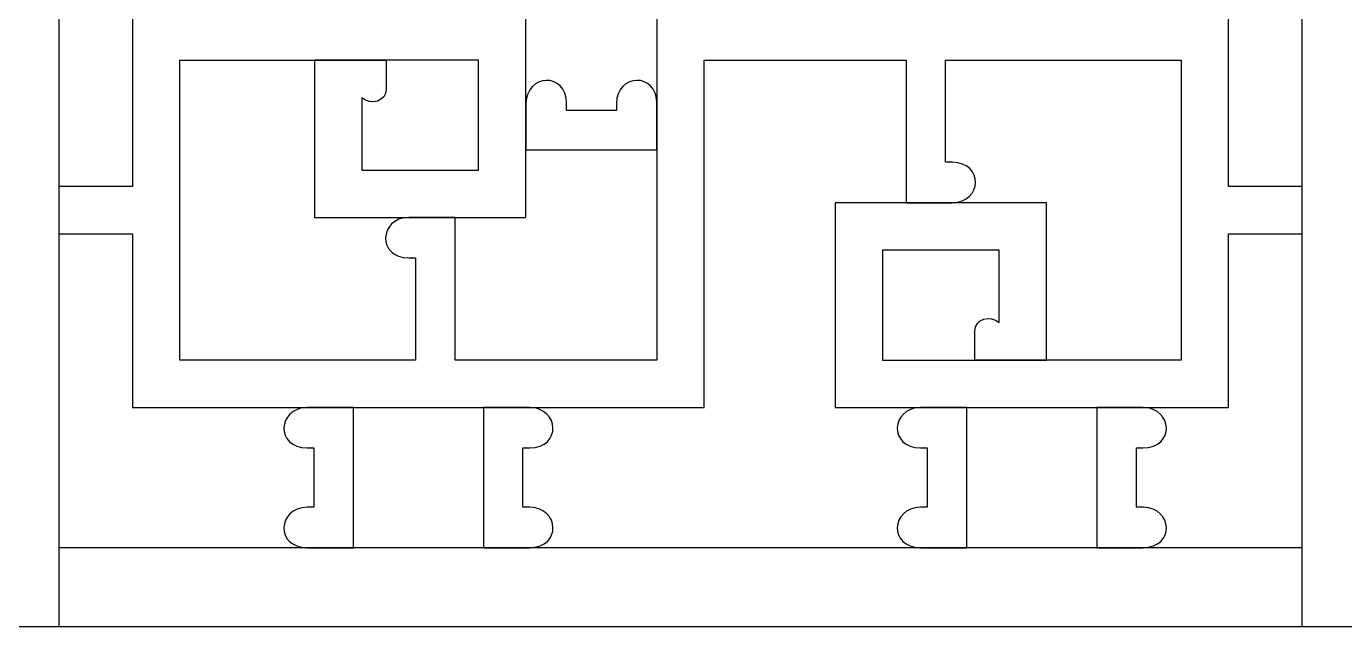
# Model space of a CAD drawing. Header units: centimetres. Extents: x -41.6 to 46.5, y -7.9 to 4.8.
# Drawn here: x -28.66 to -16.21, y -7.92 to -2.26 of the extents above; entities that cross this region are included whole.
import ezdxf

# ---------------------------------------------------------------- set-up
doc = ezdxf.new("R2010")
doc.units = ezdxf.units.CM
doc.header["$MEASUREMENT"] = 0
doc.layers.add('layer 1', color=7, linetype='Continuous')

msp = doc.modelspace()

# ---------------------------------------------------------------- linework, layer by layer
at = {"layer": 'layer 1', "color": 242}
for points, knots in [([(-41.56617, -7.92421), (-41.56617, -7.92421), (-41.56617, 4.84981), (-41.56617, 4.84981), (-41.56617, 4.84981), (-41.56617, 4.84981), (-28.34525, 4.84981), (-28.34525, 4.84981), (-28.34525, 4.84981), (-28.34525, 4.84981), (-28.34525, -7.92421), (-28.34525, -7.92421), (-28.34525, -7.92421), (-28.34525, -7.92421), (-41.56617, -7.92421), (-41.56617, -7.92421)], [0, 0, 0, 0, 0.2, 0.2, 0.2, 0.2, 0.4, 0.4, 0.4, 0.4, 0.6, 0.6, 0.6, 0.6, 1, 1, 1, 1]), ([(-29.09009, -7.92421), (-29.09009, -7.92421), (-29.09009, 4.84981), (-29.09009, 4.84981), (-29.09009, 4.84981), (-29.09009, 4.84981), (-15.86917, 4.84981), (-15.86917, 4.84981), (-15.86917, 4.84981), (-15.86917, 4.84981), (-15.86917, -7.92421), (-15.86917, -7.92421), (-15.86917, -7.92421), (-15.86917, -7.92421), (-29.09009, -7.92421), (-29.09009, -7.92421)], [0, 0, 0, 0, 0.2, 0.2, 0.2, 0.2, 0.4, 0.4, 0.4, 0.4, 0.6, 0.6, 0.6, 0.6, 1, 1, 1, 1]), ([(-16.61401, -7.92421), (-16.61401, -7.92421), (-16.61401, 4.84981), (-16.61401, 4.84981), (-16.61401, 4.84981), (-16.61401, 4.84981), (-3.39308, 4.84981), (-3.39308, 4.84981), (-3.39308, 4.84981), (-3.39308, 4.84981), (-3.39308, -7.92421), (-3.39308, -7.92421), (-3.39308, -7.92421), (-3.39308, -7.92421), (-16.61401, -7.92421), (-16.61401, -7.92421)], [0, 0, 0, 0, 0.2, 0.2, 0.2, 0.2, 0.4, 0.4, 0.4, 0.4, 0.6, 0.6, 0.6, 0.6, 1, 1, 1, 1]), ([(-28.34525, -3.76983), (-28.34525, -3.76983), (-27.6523, -3.76983), (-27.6523, -3.76983), (-27.6523, -3.76983), (-27.6523, -3.76983), (-27.6523, -2.13118), (-27.6523, -2.13118), (-27.6523, -2.13118), (-27.6523, -2.13118), (-26.94553, -2.13118), (-26.94553, -2.13118), (-26.94553, -2.13118), (-27.24596, -2.12941), (-27.23078, -1.75431), (-26.94537, -1.74834), (-26.94537, -1.74834), (-26.88939, -1.74834), (-26.89254, -1.74834), (-26.88194, -1.74834), (-26.88194, -1.74834), (-26.88194, -1.74834), (-26.88194, -1.32599), (-26.88194, -1.32599), (-26.88194, -1.32599), (-26.95498, -1.32599), (-26.87233, -1.32599), (-26.94537, -1.32599), (-26.94537, -1.32599), (-27.24543, -1.32435), (-27.23086, -0.95049), (-26.94688, -0.94322), (-26.94688, -0.94322), (-26.94688, -0.94322), (-27.6523, -0.94322), (-27.6523, -0.94322), (-27.6523, -0.94322), (-27.6523, -0.94322), (-27.6523, 0.69543), (-27.6523, 0.69543), (-27.6523, 0.69543), (-27.6523, 0.69543), (-28.34525, 0.69543), (-28.34525, 0.69543), (-28.34525, 0.69543), (-28.34525, 0.69543), (-28.34525, -3.76983), (-28.34525, -3.76983)], [0, 0, 0, 0, 0.07692308, 0.07692308, 0.07692308, 0.07692308, 0.15384615, 0.15384615, 0.15384615, 0.15384615, 0.23076923, 0.23076923, 0.23076923, 0.23076923, 0.30769231, 0.30769231, 0.30769231, 0.30769231, 0.38461538, 0.38461538, 0.38461538, 0.38461538, 0.46153846, 0.46153846, 0.46153846, 0.46153846, 0.53846154, 0.53846154, 0.53846154, 0.53846154, 0.61538462, 0.61538462, 0.61538462, 0.61538462, 0.69230769, 0.69230769, 0.69230769, 0.69230769, 0.76923077, 0.76923077, 0.76923077, 0.76923077, 0.84615385, 0.84615385, 0.84615385, 0.84615385, 1, 1, 1, 1]), ([(-16.61401, 0.69542), (-16.61401, 0.69542), (-17.30696, 0.69542), (-17.30696, 0.69542), (-17.30696, 0.69542), (-17.30696, 0.69542), (-17.30696, -0.94323), (-17.30696, -0.94323), (-17.30696, -0.94323), (-17.30696, -0.94323), (-17.30696, -0.94323), (-17.30696, -0.94323), (-17.30696, -0.94323), (-17.30696, -0.94323), (-18.85365, -0.94323), (-18.85365, -0.94323), (-18.85365, -0.94323), (-18.56975, -0.95057), (-18.55522, -1.32435), (-18.85524, -1.32599), (-18.85524, -1.32599), (-18.92829, -1.32599), (-18.84563, -1.32599), (-18.91868, -1.32599), (-18.91868, -1.32599), (-18.91868, -1.32599), (-18.91868, -1.74834), (-18.91868, -1.74834), (-18.91868, -1.74834), (-18.90807, -1.74834), (-18.91123, -1.74834), (-18.85524, -1.74834), (-18.85524, -1.74834), (-18.56989, -1.75431), (-18.55466, -2.12928), (-18.85494, -2.13118), (-18.85494, -2.13118), (-18.85494, -2.13118), (-17.30696, -2.13118), (-17.30696, -2.13118), (-17.30696, -2.13118), (-17.30696, -2.13118), (-17.30696, -2.13118), (-17.30696, -2.13118), (-17.30696, -2.13118), (-17.30696, -2.13118), (-17.30696, -3.76983), (-17.30696, -3.76983), (-17.30696, -3.76983), (-17.30696, -3.76983), (-16.61401, -3.76983), (-16.61401, -3.76983), (-16.61401, -3.76983), (-16.61401, -3.76983), (-16.61401, 0.69542), (-16.61401, 0.69542)], [0, 0, 0, 0, 0.06666667, 0.06666667, 0.06666667, 0.06666667, 0.13333333, 0.13333333, 0.13333333, 0.13333333, 0.2, 0.2, 0.2, 0.2, 0.26666667, 0.26666667, 0.26666667, 0.26666667, 0.33333333, 0.33333333, 0.33333333, 0.33333333, 0.4, 0.4, 0.4, 0.4, 0.46666667, 0.46666667, 0.46666667, 0.46666667, 0.53333333, 0.53333333, 0.53333333, 0.53333333, 0.6, 0.6, 0.6, 0.6, 0.66666667, 0.66666667, 0.66666667, 0.66666667, 0.73333333, 0.73333333, 0.73333333, 0.73333333, 0.8, 0.8, 0.8, 0.8, 0.86666667, 0.86666667, 0.86666667, 0.86666667, 1, 1, 1, 1]), ([(-22.70309, -0.08602), (-22.70473, -0.38661), (-23.08006, -0.37148), (-23.08603, -0.08602), (-23.08603, -0.08602), (-23.08603, -0.03004), (-23.08603, -0.03319), (-23.08603, -0.02259), (-23.08603, -0.02259), (-23.08603, -0.02259), (-23.55606, -0.02259), (-23.55606, -0.02259), (-23.55606, -0.02259), (-23.55606, -0.09563), (-23.55606, -0.01298), (-23.55606, -0.08602), (-23.55606, -0.08602), (-23.5577, -0.38661), (-23.93292, -0.37148), (-23.93889, -0.08602), (-23.93889, -0.08602), (-23.93889, -0.08602), (-23.93889, -0.94322), (-23.93889, -0.94322), (-23.93889, -0.94322), (-23.93889, -0.94322), (-24.64431, -0.94322), (-24.64431, -0.94322), (-24.64431, -0.94322), (-24.36033, -0.95049), (-24.34576, -1.32435), (-24.64581, -1.32599), (-24.64581, -1.32599), (-24.71886, -1.32599), (-24.6362, -1.32599), (-24.70925, -1.32599), (-24.70925, -1.32599), (-24.70925, -1.32599), (-24.70925, -1.74834), (-24.70925, -1.74834), (-24.70925, -1.74834), (-24.69864, -1.74834), (-24.7018, -1.74834), (-24.64581, -1.74834), (-24.64581, -1.74834), (-24.36041, -1.75431), (-24.34523, -2.12941), (-24.64566, -2.13118), (-24.64566, -2.13118), (-24.64566, -2.13118), (-23.93889, -2.13118), (-23.93889, -2.13118), (-23.93889, -2.13118), (-23.93889, -2.13118), (-23.93889, -2.98838), (-23.93889, -2.98838), (-23.93889, -2.98838), (-23.93292, -2.70293), (-23.5577, -2.68779), (-23.55606, -2.98838), (-23.55606, -2.98838), (-23.55606, -3.06143), (-23.55606, -2.97877), (-23.55606, -3.05182), (-23.55606, -3.05182), (-23.55606, -3.05182), (-23.08603, -3.05182), (-23.08603, -3.05182), (-23.08603, -3.05182), (-23.08603, -3.04121), (-23.08603, -3.04437), (-23.08603, -2.98838), (-23.08603, -2.98838), (-23.08006, -2.70293), (-22.70472, -2.68779), (-22.70307, -2.98838), (-22.70307, -2.98838), (-22.70307, -2.98838), (-22.70307, -2.57808), (-22.70307, -2.57808), (-22.70307, -2.57808), (-22.70307, -2.57808), (-22.70309, -2.57808), (-22.70309, -2.57808), (-22.70309, -2.57808), (-22.70309, -2.57808), (-22.70309, -2.13118), (-22.70309, -2.13118), (-22.70309, -2.13118), (-22.70309, -2.13118), (-21.15496, -2.13118), (-21.15496, -2.13118), (-21.15496, -2.13118), (-21.45539, -2.1294), (-21.44021, -1.75431), (-21.1548, -1.74834), (-21.1548, -1.74834), (-21.09882, -1.74834), (-21.10197, -1.74834), (-21.09137, -1.74834), (-21.09137, -1.74834), (-21.09137, -1.74834), (-21.09137, -1.32599), (-21.09137, -1.32599), (-21.09137, -1.32599), (-21.16441, -1.32599), (-21.08176, -1.32599), (-21.1548, -1.32599), (-21.1548, -1.32599), (-21.45483, -1.32435), (-21.44029, -0.95057), (-21.1564, -0.94323), (-21.1564, -0.94323), (-21.1564, -0.94323), (-22.70309, -0.94323), (-22.70309, -0.94323), (-22.70309, -0.94323), (-22.70309, -0.65749), (-22.70309, -0.37176), (-22.70309, -0.08602)], [0, 0, 0, 0, 0.03225806, 0.03225806, 0.03225806, 0.03225806, 0.06451613, 0.06451613, 0.06451613, 0.06451613, 0.09677419, 0.09677419, 0.09677419, 0.09677419, 0.12903226, 0.12903226, 0.12903226, 0.12903226, 0.16129032, 0.16129032, 0.16129032, 0.16129032, 0.19354839, 0.19354839, 0.19354839, 0.19354839, 0.22580645, 0.22580645, 0.22580645, 0.22580645, 0.25806452, 0.25806452, 0.25806452, 0.25806452, 0.29032258, 0.29032258, 0.29032258, 0.29032258, 0.32258065, 0.32258065, 0.32258065, 0.32258065, 0.35483871, 0.35483871, 0.35483871, 0.35483871, 0.38709677, 0.38709677, 0.38709677, 0.38709677, 0.41935484, 0.41935484, 0.41935484, 0.41935484, 0.4516129, 0.4516129, 0.4516129, 0.4516129, 0.48387097, 0.48387097, 0.48387097, 0.48387097, 0.51612903, 0.51612903, 0.51612903, 0.51612903, 0.5483871, 0.5483871, 0.5483871, 0.5483871, 0.58064516, 0.58064516, 0.58064516, 0.58064516, 0.61290323, 0.61290323, 0.61290323, 0.61290323, 0.64516129, 0.64516129, 0.64516129, 0.64516129, 0.67741935, 0.67741935, 0.67741935, 0.67741935, 0.70967742, 0.70967742, 0.70967742, 0.70967742, 0.74193548, 0.74193548, 0.74193548, 0.74193548, 0.77419355, 0.77419355, 0.77419355, 0.77419355, 0.80645161, 0.80645161, 0.80645161, 0.80645161, 0.83870968, 0.83870968, 0.83870968, 0.83870968, 0.87096774, 0.87096774, 0.87096774, 0.87096774, 0.90322581, 0.90322581, 0.90322581, 0.90322581, 0.93548387, 0.93548387, 0.93548387, 0.93548387, 1, 1, 1, 1]), ([(-25.04484, -4.06167), (-25.04484, -4.06167), (-25.93453, -4.06167), (-25.93453, -4.06167), (-25.93453, -4.06167), (-25.93453, -4.06167), (-25.93453, -2.57809), (-25.93453, -2.57809), (-25.93453, -2.57809), (-25.93453, -2.57809), (-27.20539, -2.57809), (-27.20539, -2.57809), (-27.20539, -2.57809), (-27.20539, -2.57809), (-27.20539, -5.40848), (-27.20539, -5.40848), (-27.20539, -5.40848), (-27.20539, -5.40848), (-24.98132, -5.40848), (-24.98132, -5.40848), (-24.98132, -5.40848), (-24.98132, -5.40848), (-24.98132, -4.4445), (-24.98132, -4.4445), (-24.98132, -4.4445), (-25.05436, -4.4445), (-24.97171, -4.4445), (-25.04475, -4.4445), (-25.04475, -4.4445), (-25.34531, -4.44286), (-25.33021, -4.06771), (-25.04484, -4.06167)], [0, 0, 0, 0, 0.11111111, 0.11111111, 0.11111111, 0.11111111, 0.22222222, 0.22222222, 0.22222222, 0.22222222, 0.33333333, 0.33333333, 0.33333333, 0.33333333, 0.44444444, 0.44444444, 0.44444444, 0.44444444, 0.55555556, 0.55555556, 0.55555556, 0.55555556, 0.66666667, 0.66666667, 0.66666667, 0.66666667, 0.77777778, 0.77777778, 0.77777778, 0.77777778, 1, 1, 1, 1]), ([(-25.25777, -2.57809), (-25.25777, -2.57809), (-25.93453, -2.57809), (-25.93453, -2.57809), (-25.93453, -2.57809), (-25.93453, -2.57809), (-25.25777, -2.57809), (-25.25777, -2.57809)], [0, 0, 0, 0, 0.33333333, 0.33333333, 0.33333333, 0.33333333, 1, 1, 1, 1]), ([(-25.48762, -2.93341), (-25.40414, -3.00924), (-25.25687, -2.96495), (-25.25777, -2.85213), (-25.25777, -2.85213), (-25.25777, -2.76078), (-25.25777, -2.66943), (-25.25777, -2.57809), (-25.25777, -2.57809), (-25.25777, -2.57809), (-24.38579, -2.57809), (-24.38579, -2.57809), (-24.38579, -2.57809), (-24.38579, -2.57809), (-24.38579, -3.61476), (-24.38579, -3.61476), (-24.38579, -3.61476), (-24.38579, -3.61476), (-25.48762, -3.61476), (-25.48762, -3.61476), (-25.48762, -3.61476), (-25.48762, -3.61476), (-25.48762, -2.93341), (-25.48762, -2.93341)], [0, 0, 0, 0, 0.14285714, 0.14285714, 0.14285714, 0.14285714, 0.28571429, 0.28571429, 0.28571429, 0.28571429, 0.42857143, 0.42857143, 0.42857143, 0.42857143, 0.57142857, 0.57142857, 0.57142857, 0.57142857, 0.71428571, 0.71428571, 0.71428571, 0.71428571, 1, 1, 1, 1]), ([(-20.21405, -7.17937), (-20.51448, -7.1776), (-20.4993, -6.80251), (-20.2139, -6.79654), (-20.2139, -6.79654), (-20.15791, -6.79654), (-20.16107, -6.79654), (-20.15046, -6.79654), (-20.15046, -6.79654), (-20.15046, -6.79654), (-20.15046, -6.23822), (-20.15046, -6.23822), (-20.15046, -6.23822), (-20.22351, -6.23822), (-20.14085, -6.23822), (-20.2139, -6.23822), (-20.2139, -6.23822), (-20.51449, -6.23658), (-20.49935, -5.86136), (-20.2139, -5.85539), (-20.2139, -5.85539), (-20.2139, -5.85539), (-21.02037, -5.85538), (-21.02037, -5.85538), (-21.02037, -5.85538), (-21.02037, -5.21191), (-21.02037, -4.56841), (-21.02037, -3.9249), (-21.02037, -3.9249), (-21.02037, -3.9249), (-20.35036, -3.9249), (-20.35036, -3.9249), (-20.35036, -3.9249), (-20.35036, -3.9249), (-20.35036, -2.57808), (-20.35036, -2.57808), (-20.35036, -2.57808), (-20.35036, -2.57808), (-22.25617, -2.57808), (-22.25617, -2.57808), (-22.25617, -2.57808), (-22.25617, -2.57808), (-22.25617, -5.85539), (-22.25617, -5.85539), (-22.25617, -5.85539), (-22.25617, -5.85539), (-23.904, -5.85539), (-23.904, -5.85539), (-23.904, -5.85539), (-23.61855, -5.86136), (-23.60341, -6.23658), (-23.904, -6.23822), (-23.904, -6.23822), (-23.97705, -6.23822), (-23.89439, -6.23822), (-23.96743, -6.23822), (-23.96743, -6.23822), (-23.96743, -6.23822), (-23.96743, -6.79654), (-23.96743, -6.79654), (-23.96743, -6.79654), (-23.95683, -6.79654), (-23.95999, -6.79654), (-23.904, -6.79654), (-23.904, -6.79654), (-23.6186, -6.80251), (-23.60342, -7.1776), (-23.90385, -7.17937), (-23.90385, -7.17937), (-23.90385, -7.17937), (-20.21405, -7.17937), (-20.21405, -7.17937)], [0, 0, 0, 0, 0.05263158, 0.05263158, 0.05263158, 0.05263158, 0.10526316, 0.10526316, 0.10526316, 0.10526316, 0.15789474, 0.15789474, 0.15789474, 0.15789474, 0.21052632, 0.21052632, 0.21052632, 0.21052632, 0.26315789, 0.26315789, 0.26315789, 0.26315789, 0.31578947, 0.31578947, 0.31578947, 0.31578947, 0.36842105, 0.36842105, 0.36842105, 0.36842105, 0.42105263, 0.42105263, 0.42105263, 0.42105263, 0.47368421, 0.47368421, 0.47368421, 0.47368421, 0.52631579, 0.52631579, 0.52631579, 0.52631579, 0.57894737, 0.57894737, 0.57894737, 0.57894737, 0.63157895, 0.63157895, 0.63157895, 0.63157895, 0.68421053, 0.68421053, 0.68421053, 0.68421053, 0.73684211, 0.73684211, 0.73684211, 0.73684211, 0.78947368, 0.78947368, 0.78947368, 0.78947368, 0.84210526, 0.84210526, 0.84210526, 0.84210526, 0.89473684, 0.89473684, 0.89473684, 0.89473684, 1, 1, 1, 1]), ([(-19.91442, -3.9249), (-19.91442, -3.9249), (-19.02473, -3.9249), (-19.02473, -3.9249), (-19.02473, -3.9249), (-19.02473, -3.9249), (-19.02473, -5.40848), (-19.02473, -5.40848), (-19.02473, -5.40848), (-19.02473, -5.40848), (-17.75386, -5.40848), (-17.75386, -5.40848), (-17.75386, -5.40848), (-17.75386, -5.40848), (-17.75386, -2.57808), (-17.75386, -2.57808), (-17.75386, -2.57808), (-17.75386, -2.57808), (-19.97794, -2.57808), (-19.97794, -2.57808), (-19.97794, -2.57808), (-19.97794, -2.57808), (-19.97794, -3.54206), (-19.97794, -3.54206), (-19.97794, -3.54206), (-19.9049, -3.54206), (-19.98755, -3.54206), (-19.91451, -3.54206), (-19.91451, -3.54206), (-19.61394, -3.5437), (-19.62905, -3.91885), (-19.91442, -3.9249)], [0, 0, 0, 0, 0.11111111, 0.11111111, 0.11111111, 0.11111111, 0.22222222, 0.22222222, 0.22222222, 0.22222222, 0.33333333, 0.33333333, 0.33333333, 0.33333333, 0.44444444, 0.44444444, 0.44444444, 0.44444444, 0.55555556, 0.55555556, 0.55555556, 0.55555556, 0.66666667, 0.66666667, 0.66666667, 0.66666667, 0.77777778, 0.77777778, 0.77777778, 0.77777778, 1, 1, 1, 1]), ([(-23.93889, -2.98838), (-23.93889, -2.98838), (-23.93889, -3.42424), (-23.93889, -3.42424), (-23.93889, -3.42424), (-23.93889, -3.42424), (-23.93889, -2.98838), (-23.93889, -2.98838)], [0, 0, 0, 0, 0.33333333, 0.33333333, 0.33333333, 0.33333333, 1, 1, 1, 1]), ([(-22.70307, -2.98838), (-22.70307, -2.98838), (-22.70308, -3.42424), (-22.70308, -3.42424), (-22.70308, -3.42424), (-22.70308, -3.42424), (-22.70307, -2.98838), (-22.70307, -2.98838)], [0, 0, 0, 0, 0.33333333, 0.33333333, 0.33333333, 0.33333333, 1, 1, 1, 1]), ([(-22.70308, -3.42424), (-22.70308, -3.42424), (-23.93889, -3.42424), (-23.93889, -3.42424), (-23.93889, -3.42424), (-23.93889, -3.42424), (-23.93889, -4.06167), (-23.93889, -4.06167), (-23.93889, -4.06167), (-23.93889, -4.06167), (-24.6089, -4.06167), (-24.6089, -4.06167), (-24.6089, -4.06167), (-24.6089, -4.06167), (-24.6089, -5.40848), (-24.6089, -5.40848), (-24.6089, -5.40848), (-24.6089, -5.40848), (-22.70307, -5.40848), (-22.70307, -5.40848), (-22.70307, -5.40848), (-22.70307, -5.40848), (-22.70308, -3.42424), (-22.70308, -3.42424)], [0, 0, 0, 0, 0.14285714, 0.14285714, 0.14285714, 0.14285714, 0.28571429, 0.28571429, 0.28571429, 0.28571429, 0.42857143, 0.42857143, 0.42857143, 0.42857143, 0.57142857, 0.57142857, 0.57142857, 0.57142857, 0.71428571, 0.71428571, 0.71428571, 0.71428571, 1, 1, 1, 1]), ([(-20.35036, -3.9249), (-20.35036, -3.9249), (-19.91442, -3.9249), (-19.91442, -3.9249), (-19.91442, -3.9249), (-19.91442, -3.9249), (-20.35036, -3.9249), (-20.35036, -3.9249)], [0, 0, 0, 0, 0.33333333, 0.33333333, 0.33333333, 0.33333333, 1, 1, 1, 1]), ([(-24.6089, -4.06167), (-24.6089, -4.06167), (-25.04484, -4.06167), (-25.04484, -4.06167), (-25.04484, -4.06167), (-25.04484, -4.06167), (-24.6089, -4.06167), (-24.6089, -4.06167)], [0, 0, 0, 0, 0.33333333, 0.33333333, 0.33333333, 0.33333333, 1, 1, 1, 1]), ([(-26.00462, -7.17937), (-26.30505, -7.1776), (-26.28987, -6.80251), (-26.00447, -6.79654), (-26.00447, -6.79654), (-25.94848, -6.79654), (-25.95163, -6.79654), (-25.94103, -6.79654), (-25.94103, -6.79654), (-25.94103, -6.79654), (-25.94103, -6.23822), (-25.94103, -6.23822), (-25.94103, -6.23822), (-26.01407, -6.23822), (-25.93142, -6.23822), (-26.00447, -6.23822), (-26.00447, -6.23822), (-26.30506, -6.23658), (-26.28992, -5.86136), (-26.00447, -5.85539), (-26.00447, -5.85539), (-26.00447, -5.85539), (-27.6523, -5.85539), (-27.6523, -5.85539), (-27.6523, -5.85539), (-27.6523, -5.85539), (-27.6523, -4.21674), (-27.6523, -4.21674), (-27.6523, -4.21674), (-27.6523, -4.21674), (-28.34525, -4.21674), (-28.34525, -4.21674), (-28.34525, -4.21674), (-28.34525, -4.21674), (-28.34525, -7.17937), (-28.34525, -7.17937), (-28.34525, -7.17937), (-28.34525, -7.17937), (-26.00462, -7.17937), (-26.00462, -7.17937)], [0, 0, 0, 0, 0.09090909, 0.09090909, 0.09090909, 0.09090909, 0.18181818, 0.18181818, 0.18181818, 0.18181818, 0.27272727, 0.27272727, 0.27272727, 0.27272727, 0.36363636, 0.36363636, 0.36363636, 0.36363636, 0.45454545, 0.45454545, 0.45454545, 0.45454545, 0.54545455, 0.54545455, 0.54545455, 0.54545455, 0.63636364, 0.63636364, 0.63636364, 0.63636364, 0.72727273, 0.72727273, 0.72727273, 0.72727273, 0.81818182, 0.81818182, 0.81818182, 0.81818182, 1, 1, 1, 1]), ([(-16.61401, -4.21673), (-16.61401, -4.21673), (-17.30696, -4.21673), (-17.30696, -4.21673), (-17.30696, -4.21673), (-17.30696, -4.21673), (-17.30696, -5.85538), (-17.30696, -5.85538), (-17.30696, -5.85538), (-17.30696, -5.85538), (-18.11339, -5.85538), (-18.11339, -5.85538), (-18.11339, -5.85538), (-17.82793, -5.86135), (-17.81284, -6.23658), (-18.11343, -6.23822), (-18.11343, -6.23822), (-18.18648, -6.23822), (-18.10382, -6.23822), (-18.17687, -6.23822), (-18.17687, -6.23822), (-18.17687, -6.23822), (-18.17687, -6.79654), (-18.17687, -6.79654), (-18.17687, -6.79654), (-18.16626, -6.79654), (-18.16942, -6.79654), (-18.11343, -6.79654), (-18.11343, -6.79654), (-17.82803, -6.80251), (-17.81285, -7.1776), (-18.11328, -7.17937), (-18.11328, -7.17937), (-18.11328, -7.17937), (-16.61401, -7.17937), (-16.61401, -7.17937), (-16.61401, -7.17937), (-16.61401, -7.17937), (-16.61401, -4.21673), (-16.61401, -4.21673)], [0, 0, 0, 0, 0.09090909, 0.09090909, 0.09090909, 0.09090909, 0.18181818, 0.18181818, 0.18181818, 0.18181818, 0.27272727, 0.27272727, 0.27272727, 0.27272727, 0.36363636, 0.36363636, 0.36363636, 0.36363636, 0.45454545, 0.45454545, 0.45454545, 0.45454545, 0.54545455, 0.54545455, 0.54545455, 0.54545455, 0.63636364, 0.63636364, 0.63636364, 0.63636364, 0.72727273, 0.72727273, 0.72727273, 0.72727273, 0.81818182, 0.81818182, 0.81818182, 0.81818182, 1, 1, 1, 1]), ([(-19.47163, -5.05315), (-19.55512, -4.97733), (-19.70239, -5.02161), (-19.70149, -5.13444), (-19.70149, -5.13444), (-19.70149, -5.22579), (-19.70149, -5.31713), (-19.70149, -5.40848), (-19.70149, -5.40848), (-19.70149, -5.40848), (-20.57347, -5.40848), (-20.57347, -5.40848), (-20.57347, -5.40848), (-20.57347, -5.40848), (-20.57347, -4.3718), (-20.57347, -4.3718), (-20.57347, -4.3718), (-20.57347, -4.3718), (-19.47163, -4.3718), (-19.47163, -4.3718), (-19.47163, -4.3718), (-19.47163, -4.3718), (-19.47163, -5.05315), (-19.47163, -5.05315)], [0, 0, 0, 0, 0.14285714, 0.14285714, 0.14285714, 0.14285714, 0.28571429, 0.28571429, 0.28571429, 0.28571429, 0.42857143, 0.42857143, 0.42857143, 0.42857143, 0.57142857, 0.57142857, 0.57142857, 0.57142857, 0.71428571, 0.71428571, 0.71428571, 0.71428571, 1, 1, 1, 1]), ([(-19.02473, -5.40848), (-19.02473, -5.40848), (-19.70149, -5.40848), (-19.70149, -5.40848), (-19.70149, -5.40848), (-19.70149, -5.40848), (-19.02473, -5.40848), (-19.02473, -5.40848)], [0, 0, 0, 0, 0.33333333, 0.33333333, 0.33333333, 0.33333333, 1, 1, 1, 1]), ([(-25.56861, -5.85539), (-25.56861, -5.85539), (-26.00447, -5.85539), (-26.00447, -5.85539), (-26.00447, -5.85539), (-26.00447, -5.85539), (-25.56861, -5.85539), (-25.56861, -5.85539)], [0, 0, 0, 0, 0.33333333, 0.33333333, 0.33333333, 0.33333333, 1, 1, 1, 1]), ([(-24.33985, -7.17937), (-24.33985, -7.17937), (-24.33985, -5.85539), (-24.33985, -5.85539), (-24.33985, -5.85539), (-24.33985, -5.85539), (-25.56861, -5.85539), (-25.56861, -5.85539), (-25.56861, -5.85539), (-25.56861, -5.85539), (-25.56861, -7.17937), (-25.56861, -7.17937), (-25.56861, -7.17937), (-25.56861, -7.17937), (-24.33985, -7.17937), (-24.33985, -7.17937)], [0, 0, 0, 0, 0.2, 0.2, 0.2, 0.2, 0.4, 0.4, 0.4, 0.4, 0.6, 0.6, 0.6, 0.6, 1, 1, 1, 1]), ([(-23.904, -5.85539), (-23.904, -5.85539), (-24.33985, -5.85539), (-24.33985, -5.85539), (-24.33985, -5.85539), (-24.33985, -5.85539), (-23.904, -5.85539), (-23.904, -5.85539)], [0, 0, 0, 0, 0.33333333, 0.33333333, 0.33333333, 0.33333333, 1, 1, 1, 1]), ([(-19.77804, -5.85539), (-19.77804, -5.85539), (-20.2139, -5.85539), (-20.2139, -5.85539), (-20.2139, -5.85539), (-20.2139, -5.85539), (-19.77804, -5.85539), (-19.77804, -5.85539)], [0, 0, 0, 0, 0.33333333, 0.33333333, 0.33333333, 0.33333333, 1, 1, 1, 1]), ([(-18.54929, -7.17937), (-18.54929, -7.17937), (-18.54929, -5.85539), (-18.54929, -5.85539), (-18.54929, -5.85539), (-18.54929, -5.85539), (-19.77804, -5.85539), (-19.77804, -5.85539), (-19.77804, -5.85539), (-19.77804, -5.85539), (-19.77804, -7.17937), (-19.77804, -7.17937), (-19.77804, -7.17937), (-19.77804, -7.17937), (-18.54929, -7.17937), (-18.54929, -7.17937)], [0, 0, 0, 0, 0.2, 0.2, 0.2, 0.2, 0.4, 0.4, 0.4, 0.4, 0.6, 0.6, 0.6, 0.6, 1, 1, 1, 1]), ([(-18.54929, -5.85539), (-18.54929, -5.85539), (-18.11339, -5.85538), (-18.11339, -5.85538), (-18.11339, -5.85538), (-18.11339, -5.85538), (-18.54929, -5.85539), (-18.54929, -5.85539)], [0, 0, 0, 0, 0.33333333, 0.33333333, 0.33333333, 0.33333333, 1, 1, 1, 1]), ([(-25.56861, -7.17937), (-25.56861, -7.17937), (-26.00462, -7.17937), (-26.00462, -7.17937), (-26.00462, -7.17937), (-26.00462, -7.17937), (-25.56861, -7.17937), (-25.56861, -7.17937)], [0, 0, 0, 0, 0.33333333, 0.33333333, 0.33333333, 0.33333333, 1, 1, 1, 1]), ([(-23.90385, -7.17937), (-23.90385, -7.17937), (-24.33985, -7.17937), (-24.33985, -7.17937), (-24.33985, -7.17937), (-24.33985, -7.17937), (-23.90385, -7.17937), (-23.90385, -7.17937)], [0, 0, 0, 0, 0.33333333, 0.33333333, 0.33333333, 0.33333333, 1, 1, 1, 1]), ([(-19.77804, -7.17937), (-19.77804, -7.17937), (-20.21405, -7.17937), (-20.21405, -7.17937), (-20.21405, -7.17937), (-20.21405, -7.17937), (-19.77804, -7.17937), (-19.77804, -7.17937)], [0, 0, 0, 0, 0.33333333, 0.33333333, 0.33333333, 0.33333333, 1, 1, 1, 1]), ([(-18.54929, -7.17937), (-18.54929, -7.17937), (-18.11328, -7.17937), (-18.11328, -7.17937), (-18.11328, -7.17937), (-18.11328, -7.17937), (-18.54929, -7.17937), (-18.54929, -7.17937)], [0, 0, 0, 0, 0.33333333, 0.33333333, 0.33333333, 0.33333333, 1, 1, 1, 1])]:
    msp.add_open_spline(points, degree=3, knots=knots, dxfattribs=at)
at = {"layer": 'layer 1', "color": 242, "lineweight": 9}
for points, knots in [([(-41.56617, -7.92421), (-41.56617, -7.92421), (-41.56617, 4.84981), (-41.56617, 4.84981), (-41.56617, 4.84981), (-41.56617, 4.84981), (-28.34525, 4.84981), (-28.34525, 4.84981), (-28.34525, 4.84981), (-28.34525, 4.84981), (-28.34525, -7.92421), (-28.34525, -7.92421), (-28.34525, -7.92421), (-28.34525, -7.92421), (-41.56617, -7.92421), (-41.56617, -7.92421)], [0, 0, 0, 0, 0.2, 0.2, 0.2, 0.2, 0.4, 0.4, 0.4, 0.4, 0.6, 0.6, 0.6, 0.6, 1, 1, 1, 1]), ([(-29.09009, -7.92421), (-29.09009, -7.92421), (-29.09009, 4.84981), (-29.09009, 4.84981), (-29.09009, 4.84981), (-29.09009, 4.84981), (-15.86917, 4.84981), (-15.86917, 4.84981), (-15.86917, 4.84981), (-15.86917, 4.84981), (-15.86917, -7.92421), (-15.86917, -7.92421), (-15.86917, -7.92421), (-15.86917, -7.92421), (-29.09009, -7.92421), (-29.09009, -7.92421)], [0, 0, 0, 0, 0.2, 0.2, 0.2, 0.2, 0.4, 0.4, 0.4, 0.4, 0.6, 0.6, 0.6, 0.6, 1, 1, 1, 1]), ([(-16.61401, -7.92421), (-16.61401, -7.92421), (-16.61401, 4.84981), (-16.61401, 4.84981), (-16.61401, 4.84981), (-16.61401, 4.84981), (-3.39308, 4.84981), (-3.39308, 4.84981), (-3.39308, 4.84981), (-3.39308, 4.84981), (-3.39308, -7.92421), (-3.39308, -7.92421), (-3.39308, -7.92421), (-3.39308, -7.92421), (-16.61401, -7.92421), (-16.61401, -7.92421)], [0, 0, 0, 0, 0.2, 0.2, 0.2, 0.2, 0.4, 0.4, 0.4, 0.4, 0.6, 0.6, 0.6, 0.6, 1, 1, 1, 1]), ([(-28.34525, -3.76983), (-28.34525, -3.76983), (-27.6523, -3.76983), (-27.6523, -3.76983), (-27.6523, -3.76983), (-27.6523, -3.76983), (-27.6523, -2.13118), (-27.6523, -2.13118), (-27.6523, -2.13118), (-27.6523, -2.13118), (-26.94553, -2.13118), (-26.94553, -2.13118), (-26.94553, -2.13118), (-27.24596, -2.12941), (-27.23078, -1.75431), (-26.94537, -1.74834), (-26.94537, -1.74834), (-26.88939, -1.74834), (-26.89254, -1.74834), (-26.88194, -1.74834), (-26.88194, -1.74834), (-26.88194, -1.74834), (-26.88194, -1.32599), (-26.88194, -1.32599), (-26.88194, -1.32599), (-26.95498, -1.32599), (-26.87233, -1.32599), (-26.94537, -1.32599), (-26.94537, -1.32599), (-27.24543, -1.32435), (-27.23086, -0.95049), (-26.94688, -0.94322), (-26.94688, -0.94322), (-26.94688, -0.94322), (-27.6523, -0.94322), (-27.6523, -0.94322), (-27.6523, -0.94322), (-27.6523, -0.94322), (-27.6523, 0.69543), (-27.6523, 0.69543), (-27.6523, 0.69543), (-27.6523, 0.69543), (-28.34525, 0.69543), (-28.34525, 0.69543), (-28.34525, 0.69543), (-28.34525, 0.69543), (-28.34525, -3.76983), (-28.34525, -3.76983)], [0, 0, 0, 0, 0.07692308, 0.07692308, 0.07692308, 0.07692308, 0.15384615, 0.15384615, 0.15384615, 0.15384615, 0.23076923, 0.23076923, 0.23076923, 0.23076923, 0.30769231, 0.30769231, 0.30769231, 0.30769231, 0.38461538, 0.38461538, 0.38461538, 0.38461538, 0.46153846, 0.46153846, 0.46153846, 0.46153846, 0.53846154, 0.53846154, 0.53846154, 0.53846154, 0.61538462, 0.61538462, 0.61538462, 0.61538462, 0.69230769, 0.69230769, 0.69230769, 0.69230769, 0.76923077, 0.76923077, 0.76923077, 0.76923077, 0.84615385, 0.84615385, 0.84615385, 0.84615385, 1, 1, 1, 1]), ([(-16.61401, 0.69542), (-16.61401, 0.69542), (-17.30696, 0.69542), (-17.30696, 0.69542), (-17.30696, 0.69542), (-17.30696, 0.69542), (-17.30696, -0.94323), (-17.30696, -0.94323), (-17.30696, -0.94323), (-17.30696, -0.94323), (-17.30696, -0.94323), (-17.30696, -0.94323), (-17.30696, -0.94323), (-17.30696, -0.94323), (-18.85365, -0.94323), (-18.85365, -0.94323), (-18.85365, -0.94323), (-18.56975, -0.95057), (-18.55522, -1.32435), (-18.85524, -1.32599), (-18.85524, -1.32599), (-18.92829, -1.32599), (-18.84563, -1.32599), (-18.91868, -1.32599), (-18.91868, -1.32599), (-18.91868, -1.32599), (-18.91868, -1.74834), (-18.91868, -1.74834), (-18.91868, -1.74834), (-18.90807, -1.74834), (-18.91123, -1.74834), (-18.85524, -1.74834), (-18.85524, -1.74834), (-18.56989, -1.75431), (-18.55466, -2.12928), (-18.85494, -2.13118), (-18.85494, -2.13118), (-18.85494, -2.13118), (-17.30696, -2.13118), (-17.30696, -2.13118), (-17.30696, -2.13118), (-17.30696, -2.13118), (-17.30696, -2.13118), (-17.30696, -2.13118), (-17.30696, -2.13118), (-17.30696, -2.13118), (-17.30696, -3.76983), (-17.30696, -3.76983), (-17.30696, -3.76983), (-17.30696, -3.76983), (-16.61401, -3.76983), (-16.61401, -3.76983), (-16.61401, -3.76983), (-16.61401, -3.76983), (-16.61401, 0.69542), (-16.61401, 0.69542)], [0, 0, 0, 0, 0.06666667, 0.06666667, 0.06666667, 0.06666667, 0.13333333, 0.13333333, 0.13333333, 0.13333333, 0.2, 0.2, 0.2, 0.2, 0.26666667, 0.26666667, 0.26666667, 0.26666667, 0.33333333, 0.33333333, 0.33333333, 0.33333333, 0.4, 0.4, 0.4, 0.4, 0.46666667, 0.46666667, 0.46666667, 0.46666667, 0.53333333, 0.53333333, 0.53333333, 0.53333333, 0.6, 0.6, 0.6, 0.6, 0.66666667, 0.66666667, 0.66666667, 0.66666667, 0.73333333, 0.73333333, 0.73333333, 0.73333333, 0.8, 0.8, 0.8, 0.8, 0.86666667, 0.86666667, 0.86666667, 0.86666667, 1, 1, 1, 1]), ([(-22.70309, -0.08602), (-22.70473, -0.38661), (-23.08006, -0.37148), (-23.08603, -0.08602), (-23.08603, -0.08602), (-23.08603, -0.03004), (-23.08603, -0.03319), (-23.08603, -0.02259), (-23.08603, -0.02259), (-23.08603, -0.02259), (-23.55606, -0.02259), (-23.55606, -0.02259), (-23.55606, -0.02259), (-23.55606, -0.09563), (-23.55606, -0.01298), (-23.55606, -0.08602), (-23.55606, -0.08602), (-23.5577, -0.38661), (-23.93292, -0.37148), (-23.93889, -0.08602), (-23.93889, -0.08602), (-23.93889, -0.08602), (-23.93889, -0.94322), (-23.93889, -0.94322), (-23.93889, -0.94322), (-23.93889, -0.94322), (-24.64431, -0.94322), (-24.64431, -0.94322), (-24.64431, -0.94322), (-24.36033, -0.95049), (-24.34576, -1.32435), (-24.64581, -1.32599), (-24.64581, -1.32599), (-24.71886, -1.32599), (-24.6362, -1.32599), (-24.70925, -1.32599), (-24.70925, -1.32599), (-24.70925, -1.32599), (-24.70925, -1.74834), (-24.70925, -1.74834), (-24.70925, -1.74834), (-24.69864, -1.74834), (-24.7018, -1.74834), (-24.64581, -1.74834), (-24.64581, -1.74834), (-24.36041, -1.75431), (-24.34523, -2.12941), (-24.64566, -2.13118), (-24.64566, -2.13118), (-24.64566, -2.13118), (-23.93889, -2.13118), (-23.93889, -2.13118), (-23.93889, -2.13118), (-23.93889, -2.13118), (-23.93889, -2.98838), (-23.93889, -2.98838), (-23.93889, -2.98838), (-23.93292, -2.70293), (-23.5577, -2.68779), (-23.55606, -2.98838), (-23.55606, -2.98838), (-23.55606, -3.06143), (-23.55606, -2.97877), (-23.55606, -3.05182), (-23.55606, -3.05182), (-23.55606, -3.05182), (-23.08603, -3.05182), (-23.08603, -3.05182), (-23.08603, -3.05182), (-23.08603, -3.04121), (-23.08603, -3.04437), (-23.08603, -2.98838), (-23.08603, -2.98838), (-23.08006, -2.70293), (-22.70472, -2.68779), (-22.70307, -2.98838), (-22.70307, -2.98838), (-22.70307, -2.98838), (-22.70307, -2.57808), (-22.70307, -2.57808), (-22.70307, -2.57808), (-22.70307, -2.57808), (-22.70309, -2.57808), (-22.70309, -2.57808), (-22.70309, -2.57808), (-22.70309, -2.57808), (-22.70309, -2.13118), (-22.70309, -2.13118), (-22.70309, -2.13118), (-22.70309, -2.13118), (-21.15496, -2.13118), (-21.15496, -2.13118), (-21.15496, -2.13118), (-21.45539, -2.1294), (-21.44021, -1.75431), (-21.1548, -1.74834), (-21.1548, -1.74834), (-21.09882, -1.74834), (-21.10197, -1.74834), (-21.09137, -1.74834), (-21.09137, -1.74834), (-21.09137, -1.74834), (-21.09137, -1.32599), (-21.09137, -1.32599), (-21.09137, -1.32599), (-21.16441, -1.32599), (-21.08176, -1.32599), (-21.1548, -1.32599), (-21.1548, -1.32599), (-21.45483, -1.32435), (-21.44029, -0.95057), (-21.1564, -0.94323), (-21.1564, -0.94323), (-21.1564, -0.94323), (-22.70309, -0.94323), (-22.70309, -0.94323), (-22.70309, -0.94323), (-22.70309, -0.65749), (-22.70309, -0.37176), (-22.70309, -0.08602)], [0, 0, 0, 0, 0.03225806, 0.03225806, 0.03225806, 0.03225806, 0.06451613, 0.06451613, 0.06451613, 0.06451613, 0.09677419, 0.09677419, 0.09677419, 0.09677419, 0.12903226, 0.12903226, 0.12903226, 0.12903226, 0.16129032, 0.16129032, 0.16129032, 0.16129032, 0.19354839, 0.19354839, 0.19354839, 0.19354839, 0.22580645, 0.22580645, 0.22580645, 0.22580645, 0.25806452, 0.25806452, 0.25806452, 0.25806452, 0.29032258, 0.29032258, 0.29032258, 0.29032258, 0.32258065, 0.32258065, 0.32258065, 0.32258065, 0.35483871, 0.35483871, 0.35483871, 0.35483871, 0.38709677, 0.38709677, 0.38709677, 0.38709677, 0.41935484, 0.41935484, 0.41935484, 0.41935484, 0.4516129, 0.4516129, 0.4516129, 0.4516129, 0.48387097, 0.48387097, 0.48387097, 0.48387097, 0.51612903, 0.51612903, 0.51612903, 0.51612903, 0.5483871, 0.5483871, 0.5483871, 0.5483871, 0.58064516, 0.58064516, 0.58064516, 0.58064516, 0.61290323, 0.61290323, 0.61290323, 0.61290323, 0.64516129, 0.64516129, 0.64516129, 0.64516129, 0.67741935, 0.67741935, 0.67741935, 0.67741935, 0.70967742, 0.70967742, 0.70967742, 0.70967742, 0.74193548, 0.74193548, 0.74193548, 0.74193548, 0.77419355, 0.77419355, 0.77419355, 0.77419355, 0.80645161, 0.80645161, 0.80645161, 0.80645161, 0.83870968, 0.83870968, 0.83870968, 0.83870968, 0.87096774, 0.87096774, 0.87096774, 0.87096774, 0.90322581, 0.90322581, 0.90322581, 0.90322581, 0.93548387, 0.93548387, 0.93548387, 0.93548387, 1, 1, 1, 1]), ([(-25.04484, -4.06167), (-25.04484, -4.06167), (-25.93453, -4.06167), (-25.93453, -4.06167), (-25.93453, -4.06167), (-25.93453, -4.06167), (-25.93453, -2.57809), (-25.93453, -2.57809), (-25.93453, -2.57809), (-25.93453, -2.57809), (-27.20539, -2.57809), (-27.20539, -2.57809), (-27.20539, -2.57809), (-27.20539, -2.57809), (-27.20539, -5.40848), (-27.20539, -5.40848), (-27.20539, -5.40848), (-27.20539, -5.40848), (-24.98132, -5.40848), (-24.98132, -5.40848), (-24.98132, -5.40848), (-24.98132, -5.40848), (-24.98132, -4.4445), (-24.98132, -4.4445), (-24.98132, -4.4445), (-25.05436, -4.4445), (-24.97171, -4.4445), (-25.04475, -4.4445), (-25.04475, -4.4445), (-25.34531, -4.44286), (-25.33021, -4.06771), (-25.04484, -4.06167)], [0, 0, 0, 0, 0.11111111, 0.11111111, 0.11111111, 0.11111111, 0.22222222, 0.22222222, 0.22222222, 0.22222222, 0.33333333, 0.33333333, 0.33333333, 0.33333333, 0.44444444, 0.44444444, 0.44444444, 0.44444444, 0.55555556, 0.55555556, 0.55555556, 0.55555556, 0.66666667, 0.66666667, 0.66666667, 0.66666667, 0.77777778, 0.77777778, 0.77777778, 0.77777778, 1, 1, 1, 1]), ([(-25.48762, -2.93341), (-25.40414, -3.00924), (-25.25687, -2.96495), (-25.25777, -2.85213), (-25.25777, -2.85213), (-25.25777, -2.76078), (-25.25777, -2.66943), (-25.25777, -2.57809), (-25.25777, -2.57809), (-25.25777, -2.57809), (-24.38579, -2.57809), (-24.38579, -2.57809), (-24.38579, -2.57809), (-24.38579, -2.57809), (-24.38579, -3.61476), (-24.38579, -3.61476), (-24.38579, -3.61476), (-24.38579, -3.61476), (-25.48762, -3.61476), (-25.48762, -3.61476), (-25.48762, -3.61476), (-25.48762, -3.61476), (-25.48762, -2.93341), (-25.48762, -2.93341)], [0, 0, 0, 0, 0.14285714, 0.14285714, 0.14285714, 0.14285714, 0.28571429, 0.28571429, 0.28571429, 0.28571429, 0.42857143, 0.42857143, 0.42857143, 0.42857143, 0.57142857, 0.57142857, 0.57142857, 0.57142857, 0.71428571, 0.71428571, 0.71428571, 0.71428571, 1, 1, 1, 1]), ([(-20.21405, -7.17937), (-20.51448, -7.1776), (-20.4993, -6.80251), (-20.2139, -6.79654), (-20.2139, -6.79654), (-20.15791, -6.79654), (-20.16107, -6.79654), (-20.15046, -6.79654), (-20.15046, -6.79654), (-20.15046, -6.79654), (-20.15046, -6.23822), (-20.15046, -6.23822), (-20.15046, -6.23822), (-20.22351, -6.23822), (-20.14085, -6.23822), (-20.2139, -6.23822), (-20.2139, -6.23822), (-20.51449, -6.23658), (-20.49935, -5.86136), (-20.2139, -5.85539), (-20.2139, -5.85539), (-20.2139, -5.85539), (-21.02037, -5.85538), (-21.02037, -5.85538), (-21.02037, -5.85538), (-21.02037, -5.21191), (-21.02037, -4.56841), (-21.02037, -3.9249), (-21.02037, -3.9249), (-21.02037, -3.9249), (-20.35036, -3.9249), (-20.35036, -3.9249), (-20.35036, -3.9249), (-20.35036, -3.9249), (-20.35036, -2.57808), (-20.35036, -2.57808), (-20.35036, -2.57808), (-20.35036, -2.57808), (-22.25617, -2.57808), (-22.25617, -2.57808), (-22.25617, -2.57808), (-22.25617, -2.57808), (-22.25617, -5.85539), (-22.25617, -5.85539), (-22.25617, -5.85539), (-22.25617, -5.85539), (-23.904, -5.85539), (-23.904, -5.85539), (-23.904, -5.85539), (-23.61855, -5.86136), (-23.60341, -6.23658), (-23.904, -6.23822), (-23.904, -6.23822), (-23.97705, -6.23822), (-23.89439, -6.23822), (-23.96743, -6.23822), (-23.96743, -6.23822), (-23.96743, -6.23822), (-23.96743, -6.79654), (-23.96743, -6.79654), (-23.96743, -6.79654), (-23.95683, -6.79654), (-23.95999, -6.79654), (-23.904, -6.79654), (-23.904, -6.79654), (-23.6186, -6.80251), (-23.60342, -7.1776), (-23.90385, -7.17937), (-23.90385, -7.17937), (-23.90385, -7.17937), (-20.21405, -7.17937), (-20.21405, -7.17937)], [0, 0, 0, 0, 0.05263158, 0.05263158, 0.05263158, 0.05263158, 0.10526316, 0.10526316, 0.10526316, 0.10526316, 0.15789474, 0.15789474, 0.15789474, 0.15789474, 0.21052632, 0.21052632, 0.21052632, 0.21052632, 0.26315789, 0.26315789, 0.26315789, 0.26315789, 0.31578947, 0.31578947, 0.31578947, 0.31578947, 0.36842105, 0.36842105, 0.36842105, 0.36842105, 0.42105263, 0.42105263, 0.42105263, 0.42105263, 0.47368421, 0.47368421, 0.47368421, 0.47368421, 0.52631579, 0.52631579, 0.52631579, 0.52631579, 0.57894737, 0.57894737, 0.57894737, 0.57894737, 0.63157895, 0.63157895, 0.63157895, 0.63157895, 0.68421053, 0.68421053, 0.68421053, 0.68421053, 0.73684211, 0.73684211, 0.73684211, 0.73684211, 0.78947368, 0.78947368, 0.78947368, 0.78947368, 0.84210526, 0.84210526, 0.84210526, 0.84210526, 0.89473684, 0.89473684, 0.89473684, 0.89473684, 1, 1, 1, 1]), ([(-19.91442, -3.9249), (-19.91442, -3.9249), (-19.02473, -3.9249), (-19.02473, -3.9249), (-19.02473, -3.9249), (-19.02473, -3.9249), (-19.02473, -5.40848), (-19.02473, -5.40848), (-19.02473, -5.40848), (-19.02473, -5.40848), (-17.75386, -5.40848), (-17.75386, -5.40848), (-17.75386, -5.40848), (-17.75386, -5.40848), (-17.75386, -2.57808), (-17.75386, -2.57808), (-17.75386, -2.57808), (-17.75386, -2.57808), (-19.97794, -2.57808), (-19.97794, -2.57808), (-19.97794, -2.57808), (-19.97794, -2.57808), (-19.97794, -3.54206), (-19.97794, -3.54206), (-19.97794, -3.54206), (-19.9049, -3.54206), (-19.98755, -3.54206), (-19.91451, -3.54206), (-19.91451, -3.54206), (-19.61394, -3.5437), (-19.62905, -3.91885), (-19.91442, -3.9249)], [0, 0, 0, 0, 0.11111111, 0.11111111, 0.11111111, 0.11111111, 0.22222222, 0.22222222, 0.22222222, 0.22222222, 0.33333333, 0.33333333, 0.33333333, 0.33333333, 0.44444444, 0.44444444, 0.44444444, 0.44444444, 0.55555556, 0.55555556, 0.55555556, 0.55555556, 0.66666667, 0.66666667, 0.66666667, 0.66666667, 0.77777778, 0.77777778, 0.77777778, 0.77777778, 1, 1, 1, 1]), ([(-22.70308, -3.42424), (-22.70308, -3.42424), (-23.93889, -3.42424), (-23.93889, -3.42424), (-23.93889, -3.42424), (-23.93889, -3.42424), (-23.93889, -4.06167), (-23.93889, -4.06167), (-23.93889, -4.06167), (-23.93889, -4.06167), (-24.6089, -4.06167), (-24.6089, -4.06167), (-24.6089, -4.06167), (-24.6089, -4.06167), (-24.6089, -5.40848), (-24.6089, -5.40848), (-24.6089, -5.40848), (-24.6089, -5.40848), (-22.70307, -5.40848), (-22.70307, -5.40848), (-22.70307, -5.40848), (-22.70307, -5.40848), (-22.70308, -3.42424), (-22.70308, -3.42424)], [0, 0, 0, 0, 0.14285714, 0.14285714, 0.14285714, 0.14285714, 0.28571429, 0.28571429, 0.28571429, 0.28571429, 0.42857143, 0.42857143, 0.42857143, 0.42857143, 0.57142857, 0.57142857, 0.57142857, 0.57142857, 0.71428571, 0.71428571, 0.71428571, 0.71428571, 1, 1, 1, 1]), ([(-26.00462, -7.17937), (-26.30505, -7.1776), (-26.28987, -6.80251), (-26.00447, -6.79654), (-26.00447, -6.79654), (-25.94848, -6.79654), (-25.95163, -6.79654), (-25.94103, -6.79654), (-25.94103, -6.79654), (-25.94103, -6.79654), (-25.94103, -6.23822), (-25.94103, -6.23822), (-25.94103, -6.23822), (-26.01407, -6.23822), (-25.93142, -6.23822), (-26.00447, -6.23822), (-26.00447, -6.23822), (-26.30506, -6.23658), (-26.28992, -5.86136), (-26.00447, -5.85539), (-26.00447, -5.85539), (-26.00447, -5.85539), (-27.6523, -5.85539), (-27.6523, -5.85539), (-27.6523, -5.85539), (-27.6523, -5.85539), (-27.6523, -4.21674), (-27.6523, -4.21674), (-27.6523, -4.21674), (-27.6523, -4.21674), (-28.34525, -4.21674), (-28.34525, -4.21674), (-28.34525, -4.21674), (-28.34525, -4.21674), (-28.34525, -7.17937), (-28.34525, -7.17937), (-28.34525, -7.17937), (-28.34525, -7.17937), (-26.00462, -7.17937), (-26.00462, -7.17937)], [0, 0, 0, 0, 0.09090909, 0.09090909, 0.09090909, 0.09090909, 0.18181818, 0.18181818, 0.18181818, 0.18181818, 0.27272727, 0.27272727, 0.27272727, 0.27272727, 0.36363636, 0.36363636, 0.36363636, 0.36363636, 0.45454545, 0.45454545, 0.45454545, 0.45454545, 0.54545455, 0.54545455, 0.54545455, 0.54545455, 0.63636364, 0.63636364, 0.63636364, 0.63636364, 0.72727273, 0.72727273, 0.72727273, 0.72727273, 0.81818182, 0.81818182, 0.81818182, 0.81818182, 1, 1, 1, 1]), ([(-16.61401, -4.21673), (-16.61401, -4.21673), (-17.30696, -4.21673), (-17.30696, -4.21673), (-17.30696, -4.21673), (-17.30696, -4.21673), (-17.30696, -5.85538), (-17.30696, -5.85538), (-17.30696, -5.85538), (-17.30696, -5.85538), (-18.11339, -5.85538), (-18.11339, -5.85538), (-18.11339, -5.85538), (-17.82793, -5.86135), (-17.81284, -6.23658), (-18.11343, -6.23822), (-18.11343, -6.23822), (-18.18648, -6.23822), (-18.10382, -6.23822), (-18.17687, -6.23822), (-18.17687, -6.23822), (-18.17687, -6.23822), (-18.17687, -6.79654), (-18.17687, -6.79654), (-18.17687, -6.79654), (-18.16626, -6.79654), (-18.16942, -6.79654), (-18.11343, -6.79654), (-18.11343, -6.79654), (-17.82803, -6.80251), (-17.81285, -7.1776), (-18.11328, -7.17937), (-18.11328, -7.17937), (-18.11328, -7.17937), (-16.61401, -7.17937), (-16.61401, -7.17937), (-16.61401, -7.17937), (-16.61401, -7.17937), (-16.61401, -4.21673), (-16.61401, -4.21673)], [0, 0, 0, 0, 0.09090909, 0.09090909, 0.09090909, 0.09090909, 0.18181818, 0.18181818, 0.18181818, 0.18181818, 0.27272727, 0.27272727, 0.27272727, 0.27272727, 0.36363636, 0.36363636, 0.36363636, 0.36363636, 0.45454545, 0.45454545, 0.45454545, 0.45454545, 0.54545455, 0.54545455, 0.54545455, 0.54545455, 0.63636364, 0.63636364, 0.63636364, 0.63636364, 0.72727273, 0.72727273, 0.72727273, 0.72727273, 0.81818182, 0.81818182, 0.81818182, 0.81818182, 1, 1, 1, 1]), ([(-19.47163, -5.05315), (-19.55512, -4.97733), (-19.70239, -5.02161), (-19.70149, -5.13444), (-19.70149, -5.13444), (-19.70149, -5.22579), (-19.70149, -5.31713), (-19.70149, -5.40848), (-19.70149, -5.40848), (-19.70149, -5.40848), (-20.57347, -5.40848), (-20.57347, -5.40848), (-20.57347, -5.40848), (-20.57347, -5.40848), (-20.57347, -4.3718), (-20.57347, -4.3718), (-20.57347, -4.3718), (-20.57347, -4.3718), (-19.47163, -4.3718), (-19.47163, -4.3718), (-19.47163, -4.3718), (-19.47163, -4.3718), (-19.47163, -5.05315), (-19.47163, -5.05315)], [0, 0, 0, 0, 0.14285714, 0.14285714, 0.14285714, 0.14285714, 0.28571429, 0.28571429, 0.28571429, 0.28571429, 0.42857143, 0.42857143, 0.42857143, 0.42857143, 0.57142857, 0.57142857, 0.57142857, 0.57142857, 0.71428571, 0.71428571, 0.71428571, 0.71428571, 1, 1, 1, 1]), ([(-24.33985, -7.17937), (-24.33985, -7.17937), (-24.33985, -5.85539), (-24.33985, -5.85539), (-24.33985, -5.85539), (-24.33985, -5.85539), (-25.56861, -5.85539), (-25.56861, -5.85539), (-25.56861, -5.85539), (-25.56861, -5.85539), (-25.56861, -7.17937), (-25.56861, -7.17937), (-25.56861, -7.17937), (-25.56861, -7.17937), (-24.33985, -7.17937), (-24.33985, -7.17937)], [0, 0, 0, 0, 0.2, 0.2, 0.2, 0.2, 0.4, 0.4, 0.4, 0.4, 0.6, 0.6, 0.6, 0.6, 1, 1, 1, 1]), ([(-18.54929, -7.17937), (-18.54929, -7.17937), (-18.54929, -5.85539), (-18.54929, -5.85539), (-18.54929, -5.85539), (-18.54929, -5.85539), (-19.77804, -5.85539), (-19.77804, -5.85539), (-19.77804, -5.85539), (-19.77804, -5.85539), (-19.77804, -7.17937), (-19.77804, -7.17937), (-19.77804, -7.17937), (-19.77804, -7.17937), (-18.54929, -7.17937), (-18.54929, -7.17937)], [0, 0, 0, 0, 0.2, 0.2, 0.2, 0.2, 0.4, 0.4, 0.4, 0.4, 0.6, 0.6, 0.6, 0.6, 1, 1, 1, 1])]:
    msp.add_open_spline(points, degree=3, knots=knots, dxfattribs=at)
for points in [[(-25.25777, -2.57809), (-25.25777, -2.57809), (-25.93453, -2.57809), (-25.93453, -2.57809)], [(-23.93889, -2.98838), (-23.93889, -2.98838), (-23.93889, -3.42424), (-23.93889, -3.42424)], [(-22.70307, -2.98838), (-22.70307, -2.98838), (-22.70308, -3.42424), (-22.70308, -3.42424)], [(-20.35036, -3.9249), (-20.35036, -3.9249), (-19.91442, -3.9249), (-19.91442, -3.9249)], [(-24.6089, -4.06167), (-24.6089, -4.06167), (-25.04484, -4.06167), (-25.04484, -4.06167)], [(-19.02473, -5.40848), (-19.02473, -5.40848), (-19.70149, -5.40848), (-19.70149, -5.40848)], [(-25.56861, -5.85539), (-25.56861, -5.85539), (-26.00447, -5.85539), (-26.00447, -5.85539)], [(-23.904, -5.85539), (-23.904, -5.85539), (-24.33985, -5.85539), (-24.33985, -5.85539)], [(-19.77804, -5.85539), (-19.77804, -5.85539), (-20.2139, -5.85539), (-20.2139, -5.85539)], [(-18.54929, -5.85539), (-18.54929, -5.85539), (-18.11339, -5.85538), (-18.11339, -5.85538)], [(-25.56861, -7.17937), (-25.56861, -7.17937), (-26.00462, -7.17937), (-26.00462, -7.17937)], [(-23.90385, -7.17937), (-23.90385, -7.17937), (-24.33985, -7.17937), (-24.33985, -7.17937)], [(-19.77804, -7.17937), (-19.77804, -7.17937), (-20.21405, -7.17937), (-20.21405, -7.17937)], [(-18.54929, -7.17937), (-18.54929, -7.17937), (-18.11328, -7.17937), (-18.11328, -7.17937)]]:
    msp.add_open_spline(points, degree=3, dxfattribs=at)

doc.saveas('drawing.dxf')
